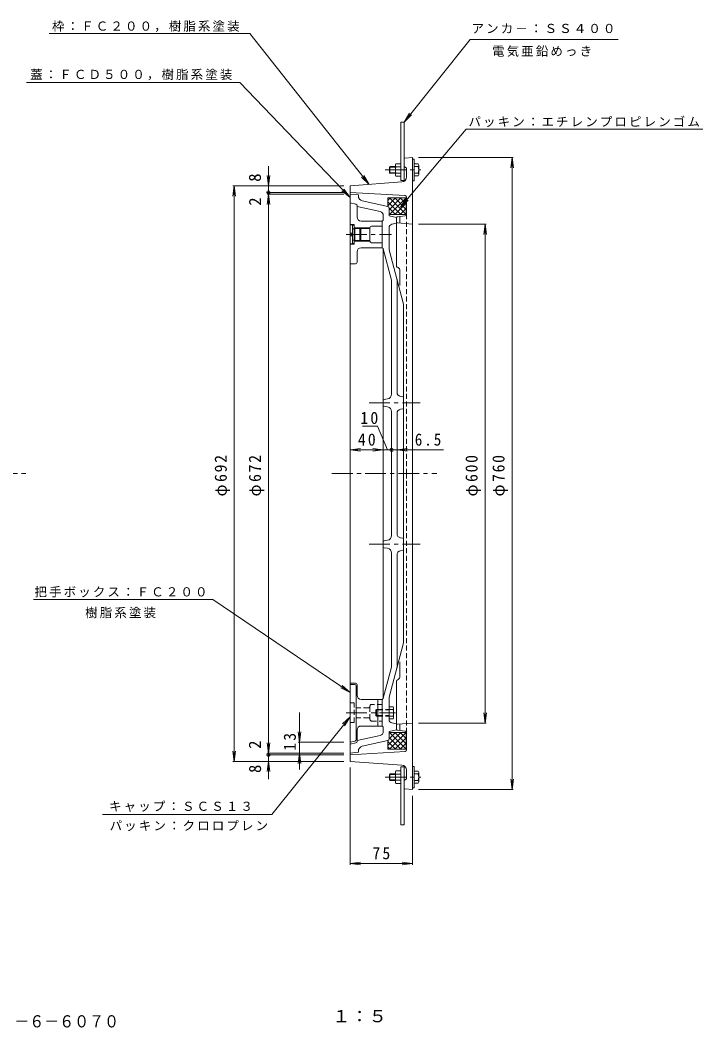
# Model space of a CAD drawing. Units: millimetres, scale not verified. Extents: x -960 to 898, y -688 to 688.
# Drawn here: x 77 to 898, y -688 to 525 of the extents above; entities that cross this region are included whole.
import ezdxf
from ezdxf.enums import TextEntityAlignment as Align

# ---------------------------------------------------------------- set-up
doc = ezdxf.new("R2010")
doc.units = ezdxf.units.MM
doc.header["$LTSCALE"] = 5
doc.header["$PDMODE"] = 32
doc.header["$PDSIZE"] = 4
doc.linetypes.add('CHAIN1', pattern=[8, 5, -1, 1, -1])
doc.linetypes.add('DASHED1', pattern=[1.8, 1.2, -0.6])
for name, color, linetype, lineweight in [('1-0_1-0ﾚｲﾔ', 2, 'Continuous', 9), ('1-1_1-1ﾚｲﾔ', 3, 'Continuous', 9), ('1-2_1-2ﾚｲﾔ', 4, 'Continuous', 9), ('1-3_1-3ﾚｲﾔ', 4, 'Continuous', 9), ('1-4_1-4ﾚｲﾔ', 7, 'Continuous', 9), ('1-E', 7, 'Continuous', 9)]:
    doc.layers.add(name, color=color, linetype=linetype, lineweight=lineweight)
doc.layers.add('F-4_F-4ﾚｲﾔ', color=2, linetype='Continuous')
doc.styles.add('ＭＳ ゴシック', font='')
doc.styles.get('ＭＳ ゴシック').set_extended_font_data('MS Gothic')

msp = doc.modelspace()

# ---------------------------------------------------------------- linework, layer by layer
at = {"layer": '1-0_1-0ﾚｲﾔ'}
for p, q in [((539.077, 331.437), (539.077, 358.162)), ((539.978, 359.157), (549.077, 360.067)), ((549.077, -399.933), (549.077, 360.067)), ((549.077, 358.067), (551.377, 358.067)), ((551.377, 358.067), (551.377, 332.067)), ((539.077, 349.067), (542.077, 347.067)), ((542.077, 336.633), (542.077, 347.067)), ((556.067, 349.067), (551.377, 349.067)), ((556.067, 341.067), (551.377, 341.067)), ((536.527, 330.65), (474.077, 326.067)), ((549.077, 332.067), (551.377, 332.067)), ((474.077, -365.933), (474.077, 326.067)), ((540.197, 314.18), (474.077, 318.067)), ((542.077, 312.184), (542.077, 291.833)), ((530.077, 229.185), (530.077, 287.684)), ((530.953, 288.677), (540.325, 289.848)), ((549.077, 280.067), (530.998, 281.494)), ((534.077, 289.067), (534.077, 281.251)), ((530.63, 228.291), (531.866, 227.673)), ((534.077, 224.095), (534.077, 206.224)), ((534.077, -263.96), (534.077, -246.089)), ((530.077, -269.05), (530.077, -327.55)), ((530.63, -268.156), (531.866, -267.538)), ((525.767, -303.433), (521.077, -303.433)), ((525.767, -311.433), (521.077, -311.433)), ((549.077, -319.933), (530.998, -321.36)), ((534.077, -328.933), (534.077, -321.117)), ((530.953, -328.542), (540.325, -329.713)), ((542.077, -352.049), (542.077, -331.698)), ((540.197, -354.046), (474.077, -357.933)), ((536.527, -370.515), (474.077, -365.933)), ((539.077, -372.164), (539.077, -398.028)), ((549.077, -371.933), (551.377, -371.933)), ((551.377, -397.933), (551.377, -371.933)), ((539.077, -388.933), (542.077, -386.933)), ((542.077, -376.498), (542.077, -386.933)), ((556.067, -380.933), (551.377, -380.933)), ((539.978, -399.023), (549.077, -399.933)), ((549.077, -397.933), (551.377, -397.933)), ((556.067, -388.932), (551.377, -388.932))]:
    msp.add_line(p, q, dxfattribs=at)
at = {"layer": '1-0_1-0ﾚｲﾔ', "color": 4, "linetype": 'CHAIN1'}
for p, q in [((516.44, 345.067), (559.395, 345.067)), ((516.44, -384.933), (559.395, -384.933))]:
    msp.add_line(p, q, dxfattribs=at)
at = {"layer": '1-0_1-0ﾚｲﾔ', "linetype": 'DASHED1'}
for p in [(542.077, 291.857), (542.077, -331.722)]:
    msp.add_line(p, (542.077, -19.933), dxfattribs=at)
at = {"layer": '1-0_1-0ﾚｲﾔ', "color": 4}
for p, q in [((474.077, 279.067), (477.077, 279.067)), ((477.077, 256.067), (477.077, 279.067)), ((474.077, 269.067), (476.077, 269.067)), ((476.077, 266.067), (476.077, 269.067)), ((479.077, 275.567), (498.077, 275.567)), ((479.877, 274.767), (498.077, 274.767)), ((485.994, 275.567), (485.994, 259.567)), ((487.077, 274.767), (485.994, 275.567)), ((487.077, 274.767), (487.077, 260.367)), ((498.077, 275.467), (498.077, 259.667)), ((500.077, 277.567), (512.577, 277.567)), ((474.077, 266.067), (476.077, 266.067)), ((474.077, 256.067), (477.077, 256.067)), ((474.077, 255.817), (479.077, 255.817)), ((479.077, 259.567), (498.077, 259.567)), ((479.877, 260.367), (498.077, 260.367)), ((485.994, 259.567), (487.077, 260.367)), ((512.577, 257.567), (500.077, 257.567))]:
    msp.add_line(p, q, dxfattribs=at)
at = {"layer": '1-0_1-0ﾚｲﾔ', "color": 6}
for p, q in [((477.077, 278.567), (479.077, 278.567)), ((479.077, 274.317), (477.077, 274.317)), ((479.077, 260.817), (477.077, 260.817)), ((477.077, 256.567), (479.077, 256.567))]:
    msp.add_line(p, q, dxfattribs=at)
at = {"layer": '1-0_1-0ﾚｲﾔ', "color": 4}
msp.add_lwpolyline([(474.077, 279.317), (479.077, 279.317), (479.077, 255.817)], dxfattribs=at)
at = {"layer": '1-0_1-0ﾚｲﾔ'}
for centre, radius, start, end in [((540.077, 358.162), 1, 95.7113, 180), ((536.077, 336.633), 6, 274.2999, 0), ((540.077, 312.184), 2, 0, 86.55798), ((540.077, 291.833), 2, 277.12431, 0), ((531.077, 287.684), 1, 97.12466, 180), ((531.077, 282.491), 1, 180, 265.4859), ((531.077, 229.185), 1, 180, 243.43369), ((530.077, 224.095), 4, 0, 63.4332), ((530.077, -263.96), 4, 296.5668, 0), ((531.077, -269.05), 1, 116.56631, 180), ((531.077, -322.357), 1, 94.5141, 180), ((531.077, -327.55), 1, 180, 262.87534), ((540.077, -331.698), 2, 0, 82.87569), ((540.077, -352.049), 2, 273.44202, 0), ((536.077, -376.498), 6, 0, 85.7001), ((537.441, -372.366), 1.648, 7.02888, 72.50296), ((540.077, -398.028), 1, 180, 264.2887)]:
    msp.add_arc(centre, radius, start, end, dxfattribs=at)
at = {"layer": '1-0_1-0ﾚｲﾔ', "color": 4}
for centre, start, end in [((500.077, 275.567), 90, 180), ((500.077, 259.567), 180, 270)]:
    msp.add_arc(centre, 2, start, end, dxfattribs=at)
at = {"layer": '1-1_1-1ﾚｲﾔ'}
for p, q in [((474.077, 316.067), (484.077, 315.067)), ((474.077, -355.933), (474.077, 316.067)), ((484.077, 313.817), (484.077, 315.067)), ((519.516, 301.043), (488.76, 307.963)), ((510.174, 294.945), (482.577, 301.155)), ((521.077, 299.092), (521.077, 290.067)), ((512.577, 283.567), (514.077, 284.567)), ((512.577, 251.567), (512.577, 283.567)), ((514.077, 290.067), (514.077, 284.567)), ((524.209, 279.763), (530.077, 281.067)), ((521.077, 275.859), (521.077, 249.057)), ((512.577, 251.567), (514.077, 250.567)), ((514.077, 250.567), (514.077, -290.433)), ((514.077, 250.068), (524.077, 212.747)), ((521.077, 249.057), (538.577, 183.746)), ((524.077, 75.735), (524.077, 212.747)), ((530.577, 77.717), (530.577, 213.603)), ((538.577, -223.612), (538.577, 183.746)), ((537.761, 72.22), (534.656, 72.802)), ((514.929, 69.195), (518.967, 69.801)), ((514.929, 60.94), (518.967, 60.334)), ((524.077, -94.265), (524.077, 54.4)), ((530.577, -92.283), (530.577, 52.418)), ((537.761, 57.914), (534.656, 57.332)), ((514.929, -100.805), (518.967, -100.199)), ((514.929, -109.06), (518.967, -109.666)), ((537.761, -97.78), (534.656, -97.197)), ((524.077, -115.6), (524.077, -252.613)), ((530.577, -117.582), (530.577, -253.468)), ((537.761, -112.086), (534.656, -112.668)), ((521.077, -288.923), (538.577, -223.612)), ((514.077, -289.933), (524.077, -252.613)), ((512.577, -291.433), (514.077, -290.433)), ((521.077, -315.724), (521.077, -288.923)), ((512.577, -323.432), (514.077, -324.433)), ((514.077, -324.433), (514.077, -329.932)), ((524.209, -319.629), (530.077, -320.933)), ((510.174, -334.81), (482.577, -341.02)), ((521.077, -338.958), (521.077, -329.933)), ((519.516, -340.909), (488.76, -347.829)), ((474.077, -355.933), (484.077, -354.933)), ((484.077, -353.682), (484.077, -354.933))]:
    msp.add_line(p, q, dxfattribs=at)
at = {"layer": '1-1_1-1ﾚｲﾔ', "linetype": 'CHAIN1'}
for p, q in [((496.982, 65.067), (558.42, 65.067)), ((-791.062, -19.933), (85.656, -19.933)), ((452.302, -19.933), (578.42, -19.933)), ((496.982, -104.933), (558.42, -104.933))]:
    msp.add_line(p, q, dxfattribs=at)
at = {"layer": '1-1_1-1ﾚｲﾔ'}
for points in [[(521.077, 290.067), (530.077, 288.067), (530.077, 281.067)], [(521.077, -329.933), (530.077, -327.933), (530.077, -320.933)]]:
    msp.add_lwpolyline(points, dxfattribs=at)
for centre, radius, start, end in [((490.077, 313.817), 6, 180, 257.3199), ((509.077, 290.067), 5, 0, 77.3197), ((519.077, 299.092), 2, 0, 77.31993), ((525.077, 275.859), 4, 102.52823, 180), ((518.077, 75.735), 6, 278.53006, 0), ((535.577, 77.717), 5, 180, 259.38055), ((515.077, 68.206), 1, 98.53119, 180), ((515.077, 61.928), 1, 180, 261.46881), ((537.577, 71.237), 1, 0, 79.38191), ((518.077, 54.4), 6, 0, 81.46994), ((535.577, 52.418), 5, 100.61945, 180), ((537.577, 58.897), 1, 280.61809, 0), ((518.077, -94.265), 6, 278.53006, 0), ((535.577, -92.283), 5, 180, 259.38055), ((515.077, -101.794), 1, 98.53119, 180), ((515.077, -108.071), 1, 180, 261.46881), ((537.577, -98.763), 1, 0, 79.38191), ((518.077, -115.6), 6, 0, 81.46994), ((535.577, -117.582), 5, 100.61945, 180), ((537.577, -111.103), 1, 280.61809, 0), ((525.077, -315.724), 4, 180, 257.47177), ((509.077, -329.932), 5, 282.6803, 0), ((519.077, -338.958), 2, 282.68007, 0), ((490.077, -353.682), 6, 102.6801, 180)]:
    msp.add_arc(centre, radius, start, end, dxfattribs=at)
at = {"layer": '1-2_1-2ﾚｲﾔ'}
for p, q in [((479.877, 274.767), (479.077, 275.567)), ((479.877, 260.367), (479.877, 274.767)), ((479.077, 259.567), (479.877, 260.367))]:
    msp.add_line(p, q, dxfattribs=at)
at = {"layer": '1-3_1-3ﾚｲﾔ'}
for p, q in [((535.077, 402.567), (539.077, 402.567)), ((535.077, 332.567), (535.077, 402.567)), ((539.077, 332.567), (539.077, 402.567)), ((535.077, 332.567), (539.077, 332.567)), ((474.077, 305.567), (474.077, 232.067)), ((481.035, 303.93), (474.077, 305.567)), ((482.577, 288.567), (482.577, 301.983)), ((487.577, 283.567), (512.577, 283.567)), ((512.577, 283.567), (512.577, 251.567)), ((482.577, 246.567), (482.577, 234.067)), ((487.577, 251.567), (512.577, 251.567)), ((480.577, 232.067), (474.077, 232.067)), ((474.077, -345.433), (474.077, -271.933)), ((480.577, -271.933), (474.077, -271.933)), ((479.577, -273.433), (474.077, -273.433)), ((481.577, -275.433), (481.577, -339.584)), ((482.577, -286.433), (482.577, -273.933)), ((487.577, -291.433), (512.577, -291.433)), ((507.577, -323.432), (507.577, -291.433)), ((512.577, -323.432), (512.577, -291.433)), ((487.577, -323.432), (512.577, -323.432)), ((482.577, -328.432), (482.577, -341.848)), ((480.035, -341.531), (474.077, -342.933)), ((481.035, -343.796), (474.077, -345.433)), ((535.077, -372.433), (535.077, -442.433)), ((535.077, -372.433), (539.077, -372.433)), ((539.077, -372.433), (539.077, -442.433)), ((535.077, -442.433), (539.077, -442.433))]:
    msp.add_line(p, q, dxfattribs=at)
at = {"layer": '1-3_1-3ﾚｲﾔ', "color": 2}
for p, q in [((529.299, 352.567), (535.077, 352.567)), ((535.077, 337.567), (535.077, 352.567)), ((551.377, 340.877), (551.377, 355.257)), ((556.067, 352.257), (551.377, 352.257)), ((528.577, 348.391), (521.377, 348.391)), ((528.577, 341.744), (521.377, 341.744)), ((522.054, 341.067), (522.054, 349.067)), ((528.577, 349.067), (522.054, 349.067)), ((528.577, 341.067), (522.054, 341.067)), ((528.577, 339.444), (528.577, 350.691)), ((529.299, 348.815), (535.077, 348.815)), ((529.299, 341.32), (535.077, 341.32)), ((556.677, 339.472), (556.677, 350.662)), ((529.299, 337.567), (535.077, 337.567)), ((556.067, 337.877), (551.377, 337.877)), ((521.077, -300.243), (521.077, -314.623)), ((525.767, -300.243), (521.077, -300.243)), ((526.377, -301.838), (526.377, -313.028)), ((507.577, -304.109), (505.077, -304.109)), ((507.577, -310.756), (505.077, -310.756)), ((507.577, -303.433), (505.754, -303.433)), ((507.577, -311.433), (505.754, -311.433)), ((525.767, -314.623), (521.077, -314.623)), ((528.577, -381.609), (521.377, -381.609)), ((522.054, -380.933), (522.054, -388.932)), ((528.577, -380.933), (522.054, -380.933)), ((528.577, -379.309), (528.577, -390.556)), ((529.299, -377.433), (535.077, -377.433)), ((529.299, -381.185), (535.077, -381.185)), ((535.077, -377.433), (535.077, -392.433)), ((556.067, -377.743), (551.377, -377.743)), ((551.377, -380.742), (551.377, -395.123)), ((556.677, -379.338), (556.677, -390.528)), ((528.577, -388.256), (521.377, -388.256)), ((528.577, -388.932), (522.054, -388.932)), ((529.299, -388.68), (535.077, -388.68)), ((529.299, -392.433), (535.077, -392.433)), ((556.067, -392.123), (551.377, -392.123))]:
    msp.add_line(p, q, dxfattribs=at)
at = {"layer": '1-3_1-3ﾚｲﾔ', "color": 7}
for p, q in [((542.077, 311.409), (519.577, 311.409)), ((519.577, 311.409), (519.577, 301.043)), ((528.861, 311.409), (519.577, 302.125)), ((522.497, 311.409), (519.577, 308.489)), ((519.577, 306.952), (535.121, 291.409)), ((535.224, 311.409), (521.077, 297.261)), ((521.484, 311.409), (541.484, 291.409)), ((541.577, 311.397), (521.588, 291.409)), ((527.849, 311.409), (541.577, 297.68)), ((541.577, 305.033), (527.952, 291.409)), ((534.212, 311.409), (541.577, 304.045)), ((540.576, 311.409), (541.577, 310.409)), ((541.577, 291.409), (541.577, 311.409)), ((542.077, 291.409), (542.077, 311.409)), ((521.077, 299.088), (528.756, 291.409)), ((521.077, 292.724), (522.392, 291.409)), ((521.077, 291.409), (542.077, 291.409)), ((541.577, 298.669), (534.316, 291.409)), ((541.577, 292.306), (540.68, 291.409)), ((519.577, -346.818), (535.121, -331.274)), ((521.077, -331.274), (542.077, -331.274)), ((521.077, -338.954), (528.756, -331.274)), ((521.077, -332.59), (522.392, -331.274)), ((535.224, -351.274), (521.077, -337.127)), ((521.484, -351.274), (541.484, -331.274)), ((541.577, -351.263), (521.588, -331.274)), ((527.849, -351.274), (541.577, -337.546)), ((541.577, -344.899), (527.952, -331.274)), ((541.577, -338.535), (534.316, -331.274)), ((541.577, -332.171), (540.68, -331.274)), ((541.577, -331.274), (541.577, -351.274)), ((542.077, -331.274), (542.077, -351.274)), ((519.577, -351.274), (519.577, -340.909)), ((528.861, -351.274), (519.577, -341.991)), ((522.497, -351.274), (519.577, -348.355)), ((542.077, -351.274), (519.577, -351.274)), ((534.212, -351.274), (541.577, -343.91)), ((540.576, -351.274), (541.577, -350.274))]:
    msp.add_line(p, q, dxfattribs=at)
at = {"layer": '1-3_1-3ﾚｲﾔ', "linetype": 'CHAIN1'}
for p, q in [((469.47, 267.567), (523.799, 267.567)), ((469.47, -307.432), (528.697, -307.432))]:
    msp.add_line(p, q, dxfattribs=at)
at = {"layer": '1-3_1-3ﾚｲﾔ', "linetype": 'DASHED1'}
for p, q in [((498.077, 275.467), (498.077, 275.567)), ((498.077, 259.667), (498.077, 259.567)), ((474.077, -295.683), (479.077, -295.683)), ((496.077, -301.433), (479.077, -301.433)), ((498.077, -299.533), (498.077, -299.433)), ((498.077, -315.333), (498.077, -299.533)), ((512.577, -297.433), (500.077, -297.433)), ((496.177, -313.433), (479.077, -313.433)), ((498.077, -315.333), (498.077, -315.433)), ((500.077, -317.433), (512.577, -317.433))]:
    msp.add_line(p, q, dxfattribs=at)
at = {"layer": '1-3_1-3ﾚｲﾔ', "color": 2, "linetype": 'DASHED1'}
for p, q in [((507.577, -303.433), (521.077, -303.433)), ((507.577, -304.109), (521.077, -304.109)), ((507.577, -310.756), (521.077, -310.756)), ((507.577, -311.433), (521.077, -311.433))]:
    msp.add_line(p, q, dxfattribs=at)
at = {"layer": '1-3_1-3ﾚｲﾔ', "color": 2}
for points in [[(522.054, 349.067), (521.377, 348.391), (521.377, 341.744), (522.054, 341.067)], [(522.054, -388.932), (521.377, -388.256), (521.377, -381.609), (522.054, -380.933)]]:
    msp.add_lwpolyline(points, dxfattribs=at)
at = {"layer": '1-3_1-3ﾚｲﾔ', "linetype": 'DASHED1'}
msp.add_lwpolyline([(474.077, -319.183), (479.077, -319.183), (479.077, -295.683)], dxfattribs=at)
at = {"layer": '1-3_1-3ﾚｲﾔ', "color": 2}
msp.add_lwpolyline([(505.754, -311.433), (505.077, -310.756), (505.077, -304.109), (505.754, -303.433)], close=True, dxfattribs=at)
for centre, radius, start, end in [((531.377, 350.691), 2.8, 137.92572, 222.07428), ((554.287, 350.662), 2.39, 318.13611, 41.86389), ((538.666, 345.067), 10.089, 158.19786, 201.80214), ((531.377, 339.444), 2.8, 137.92557, 222.07463), ((543.259, 345.067), 13.418, 342.6564, 17.3436), ((554.287, 339.472), 2.39, 318.13611, 41.86389), ((523.987, -301.838), 2.39, 318.13611, 41.86389), ((512.959, -307.432), 13.418, 342.6564, 17.3436), ((523.987, -313.028), 2.39, 318.13611, 41.86389), ((531.377, -379.309), 2.8, 137.92537, 222.07443), ((538.666, -384.933), 10.089, 158.19786, 201.80214), ((554.287, -379.338), 2.39, 318.13611, 41.86389), ((543.259, -384.933), 13.418, 342.6564, 17.3436), ((531.377, -390.556), 2.8, 137.92572, 222.07428), ((554.287, -390.528), 2.39, 318.13611, 41.86389)]:
    msp.add_arc(centre, radius, start, end, dxfattribs=at)
at = {"layer": '1-3_1-3ﾚｲﾔ'}
for centre, radius, start, end in [((480.577, 301.983), 2, 0, 76.7585), ((487.577, 288.567), 5, 180, 270), ((487.577, 246.567), 5, 90, 180), ((480.577, 234.067), 2, 270, 0), ((479.577, -275.433), 2, 0, 90), ((480.577, -273.933), 2, 0, 90), ((487.577, -286.433), 5, 180, 270), ((487.577, -328.432), 5, 90, 180), ((479.577, -339.584), 2, 283.24101, 0), ((480.577, -341.848), 2, 283.2415, 0)]:
    msp.add_arc(centre, radius, start, end, dxfattribs=at)
at = {"layer": '1-3_1-3ﾚｲﾔ', "linetype": 'DASHED1'}
for centre, radius, start, end in [((496.177, -299.533), 1.9, 270, 0), ((500.077, -299.433), 2, 90, 180), ((496.177, -315.333), 1.9, 0, 90), ((500.077, -315.433), 2, 180, 270)]:
    msp.add_arc(centre, radius, start, end, dxfattribs=at)
at = {"layer": '1-4_1-4ﾚｲﾔ'}
for p, q in [((556.577, 360.067), (670.419, 360.067)), ((668.919, 360.067), (667.287, 347.674)), ((668.919, -399.933), (668.919, 360.067)), ((668.919, 360.067), (670.551, 347.674)), ((375.905, 318.067), (375.905, 349.811)), ((375.905, 326.067), (374.274, 338.46)), ((375.905, 326.067), (377.537, 338.46)), ((334.771, 326.067), (333.139, 313.674)), ((466.577, 326.067), (333.271, 326.067)), ((334.771, -365.933), (334.771, 326.067)), ((334.771, 326.067), (336.402, 313.674)), ((375.905, 316.067), (374.274, 303.674)), ((466.577, 318.067), (374.405, 318.067)), ((466.577, 316.067), (374.405, 316.067)), ((375.905, 316.067), (375.905, 318.067)), ((375.905, -355.933), (375.905, 316.067)), ((375.905, 316.067), (377.537, 303.674)), ((556.577, 280.067), (637.986, 280.067)), ((636.486, 280.067), (634.855, 267.674)), ((636.486, -319.932), (636.486, 280.067)), ((636.486, 280.067), (638.118, 267.674)), ((474.077, 8.431), (486.47, 10.063)), ((474.077, 8.431), (514.077, 8.431)), ((474.077, 8.431), (486.47, 6.8)), ((474.077, 0.931), (474.077, 6.931)), ((514.077, 8.431), (501.684, 10.063)), ((514.077, 8.431), (501.684, 10.063)), ((514.077, 8.431), (501.684, 6.8)), ((514.077, 8.431), (501.684, 6.8)), ((524.077, 8.431), (514.077, 8.431)), ((514.077, 0.931), (514.077, 6.931)), ((514.077, 0.931), (514.077, 6.931)), ((586.424, 8.431), (524.077, 8.431)), ((524.077, 0.931), (524.077, 6.931)), ((530.577, 8.431), (542.97, 10.063)), ((530.577, 8.431), (542.97, 6.8)), ((530.577, 0.931), (530.577, 6.931)), ((413.365, -307), (413.365, -375.888)), ((636.486, -319.932), (634.855, -307.539)), ((636.486, -319.932), (638.118, -307.539)), ((556.577, -319.932), (637.986, -319.932)), ((413.365, -342.93), (411.734, -330.537)), ((413.365, -342.93), (414.997, -330.537)), ((375.905, -355.933), (374.274, -343.54)), ((375.905, -355.933), (377.537, -343.54)), ((466.577, -342.932), (411.865, -342.93)), ((334.771, -365.933), (333.139, -353.54)), ((334.771, -365.933), (336.402, -353.54)), ((466.577, -355.933), (374.405, -355.933)), ((466.577, -357.933), (374.405, -357.933)), ((375.905, -355.933), (375.905, -357.933)), ((375.905, -357.933), (375.905, -387.425)), ((413.365, -355.933), (411.734, -368.326)), ((413.365, -355.933), (414.997, -368.326)), ((466.577, -365.933), (333.271, -365.933)), ((375.905, -365.933), (374.274, -378.326)), ((375.905, -365.933), (377.537, -378.326)), ((474.077, -373.433), (474.077, -490.396)), ((668.919, -399.933), (667.287, -387.54)), ((668.919, -399.933), (670.551, -387.54)), ((556.577, -399.933), (670.419, -399.933)), ((549.077, -407.433), (549.077, -490.396)), ((474.077, -488.896), (486.47, -487.265)), ((474.077, -488.896), (549.077, -488.896)), ((474.077, -488.896), (486.47, -490.528)), ((549.077, -488.896), (536.684, -487.265)), ((549.077, -488.896), (536.684, -490.528))]:
    msp.add_line(p, q, dxfattribs=at)
msp.add_lwpolyline([(488.904, 37.155), (506.962, 37.155), (519.001, 8.431)], dxfattribs=at)
for p in [(375.905, 318.067), (524.077, 8.431), (375.905, -357.933)]:
    msp.add_point(p, dxfattribs=at)
at = {"layer": '1-E'}
for p, q in [((111.964, 508.942), (353.51, 508.942)), ((353.51, 508.942), (496.906, 327.743)), ((618.434, 502.095), (796.703, 502.095)), ((341.384, 450.045), (84.728, 450.045)), ((474.077, 312.098), (341.384, 450.045)), ((539.077, 402.567), (548.079, 411.24)), ((898.448, 393.941), (613.645, 393.941)), ((496.906, 327.743), (487.936, 336.448)), ((496.906, 327.743), (490.495, 338.473)), ((474.077, 312.098), (464.31, 319.898)), ((474.077, 312.098), (466.661, 322.161)), ((534.752, 300.46), (543.992, 308.879)), ((309.119, -171.386), (93.407, -171.386)), ((474.077, -283.122), (464.731, -274.821)), ((474.077, -312.364), (465.055, -321.016)), ((379.829, -430.011), (176.12, -430.011))]:
    msp.add_line(p, q, dxfattribs=at)
for points in [[(618.434, 502.095), (539.077, 402.567), (545.528, 413.274)], [(613.645, 393.941), (534.752, 300.46), (541.498, 310.983)], [(309.119, -171.386), (474.077, -283.122), (462.901, -277.523)], [(379.829, -430.011), (474.077, -312.364), (467.602, -323.056)]]:
    msp.add_lwpolyline(points, dxfattribs=at)

# ---------------------------------------------------------------- texts
at = {"layer": '1-4_1-4ﾚｲﾔ', "color": 2, "style": 'ＭＳ ゴシック'}
for s, p in [('8', (371.243, 330.881)), ('2', (371.48, 302.077)), ('2', (371.252, -350.901)), ('8', (371.431, -379.896))]:
    msp.add_text(s, height=14.66, rotation=90, dxfattribs=at).set_placement(p, align=Align.BOTTOM_LEFT)
at = {"layer": '1-4_1-4ﾚｲﾔ', "color": 2, "char_height": 14.66, "attachment_point": 7, "style": 'ＭＳ ゴシック'}
for s, insert in [('\\T1.27;\\W0.95;10', (486.455, 39.472)), ('\\T1.27;\\W0.95;40', (483.452, 13.431)), ('\\T1.27;\\W0.9;6.5', (552.007, 13.431)), ('\\T1.27;\\W0.95;75', (500.952, -483.896))]:
    msp.add_mtext(s, dxfattribs=dict(at, insert=insert))
at = {"layer": '1-4_1-4ﾚｲﾔ', "color": 2, "char_height": 14.66, "attachment_point": 7, "rotation": 90, "style": 'ＭＳ ゴシック'}
for s, insert in [('\\T1.21;\\W0.95;φ692', (329.771, -47.433)), ('\\T1.21;\\W0.95;φ672', (370.905, -47.433)), ('\\T1.21;\\W0.95;φ600', (631.486, -47.433)), ('\\T1.21;\\W0.95;φ760', (663.919, -47.433)), ('\\T1.27;\\W0.95;13', (409.087, -353.224))]:
    msp.add_mtext(s, dxfattribs=dict(at, insert=insert))
at = {"layer": '1-E', "char_height": 11, "attachment_point": 7, "style": 'ＭＳ ゴシック'}
for s, insert in [('\\T1.17;枠：ＦＣ２００，樹脂系塗装', (115.595, 510.946)), ('\\T1.17;アンカ－：ＳＳ４００', (620.256, 509.146)), ('\\T1.17;電気亜鉛めっき', (644.88, 481.117)), ('\\T1.17;蓋：ＦＣＤ５００，樹脂系塗装', (89.267, 452.843)), ('\\T1.17;パッキン：エチレンプロピレンゴム', (616.562, 396.441)), ('\\T1.17;把手ボックス：ＦＣ２００', (94.495, -168.838)), ('\\T1.17;樹脂系塗装', (155.442, -193.869)), ('\\T1.17;キャップ：ＳＣＳ１３', (184.237, -426.771)), ('\\T1.17;パッキン：クロロプレン', (184.898, -449.891))]:
    msp.add_mtext(s, dxfattribs=dict(at, insert=insert))
at = {"layer": 'F-4_F-4ﾚｲﾔ', "style": 'ＭＳ ゴシック'}
for s, width, p in [('１：５', 1.1, (452.5, -684.006)), ('カラー舗装用鉄蓋\u3000ＭＲＯＰＲ－６－６０７０', 0.9, (-181.731, -690.2))]:
    msp.add_text(s, height=14.66, dxfattribs=dict(at, width=width)).set_placement(p, align=Align.BOTTOM_LEFT)

doc.saveas('drawing.dxf')
